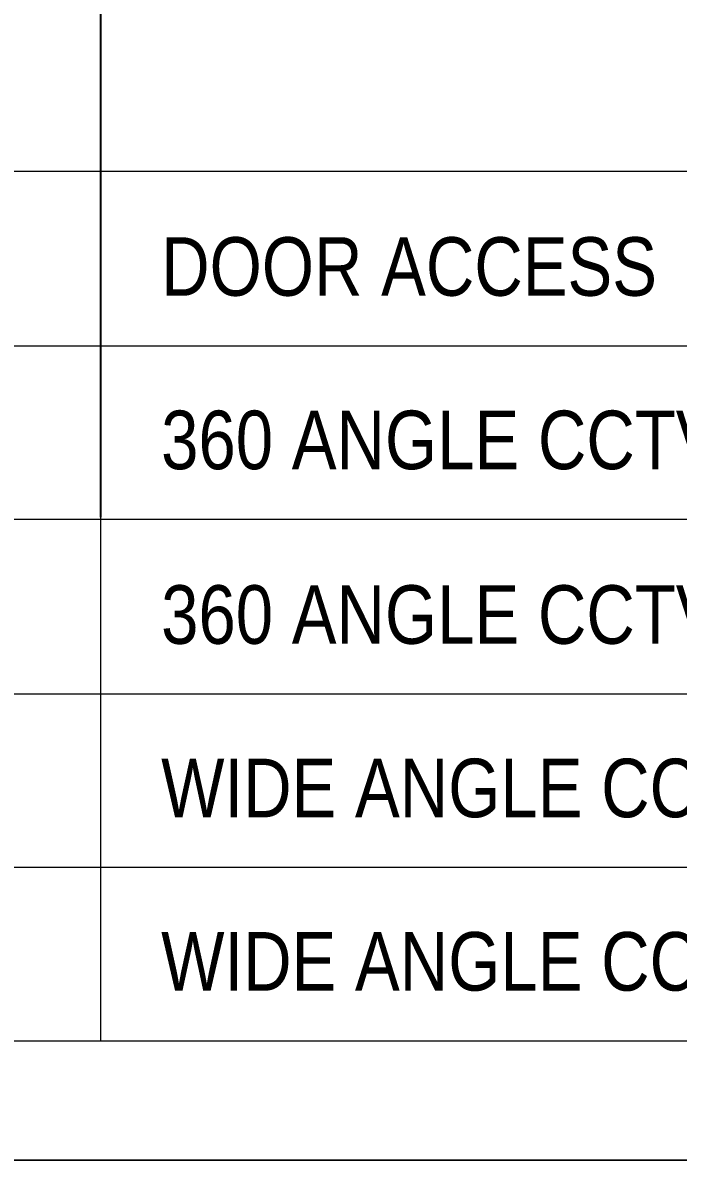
# Model space of a CAD drawing. Header units: inches. Extents: x 0.9 to 36.3, y 0.7 to 23.3.
# Drawn here: x 2.029 to 2.923, y 1.008 to 2.561 of the extents above; entities that cross this region are included whole.
import ezdxf

# ---------------------------------------------------------------- set-up
doc = ezdxf.new("R2010")
doc.units = ezdxf.units.IN
doc.layers.add('Legends', color=250, linetype='Continuous')
doc.layers.add('PDF_Geometry', color=7, linetype='Continuous', lineweight=9, true_color=0x777777)
doc.styles.add('PDF Arial Narrow', font='ARIALN.TTF')

msp = doc.modelspace()

# ---------------------------------------------------------------- linework, layer by layer
at = {"layer": 'Legends'}
msp.add_line((2.1352, 7.8205), (2.1352, 1.8858), dxfattribs=at)
at = {"layer": 'Legends', "lineweight": 20}
msp.add_line((2.1352, 2.358), (2.1352, 1.1714), dxfattribs=at)
for points in [[(1.3486, 2.358), (6.265, 2.358)], [(1.3486, 2.1197), (6.265, 2.1197)], [(1.3486, 1.8831), (6.265, 1.8831)], [(1.3486, 1.6447), (6.265, 1.6447)], [(1.3486, 1.4081), (6.265, 1.4081)], [(1.3486, 1.1714), (6.265, 1.1714)]]:
    msp.add_lwpolyline(points, dxfattribs=at)
at = {"layer": 'PDF_Geometry', "linetype": 'ByBlock'}
msp.add_lwpolyline([(32.3645, 1.0083), (1.135, 1.0083), (32.3645, 1.0083), (32.3645, 22.9929), (1.135, 22.9929), (32.3645, 22.9929)], close=True, dxfattribs=at)

# ---------------------------------------------------------------- texts
at = {"layer": 'Legends', "char_height": 0.079909, "attachment_point": 4, "style": 'PDF Arial Narrow'}
for s, insert in [('DOOR ACCESS', (2.2177, 2.2275)), ('360 ANGLE CCTV CAMERA CEILING MOUNTED ON EMERGENCY POWER', (2.2177, 1.9908)), ('360 ANGLE CCTV CAMERA CEILING MOUNTED ', (2.2177, 1.7525)), ('WIDE ANGLE CCTV CAMERA ON EMERGENCY POWER', (2.2177, 1.5158)), ('WIDE ANGLE CCTV CAMERA', (2.2177, 1.2792))]:
    msp.add_mtext(s, dxfattribs=dict(at, insert=insert))

doc.saveas('drawing.dxf')
